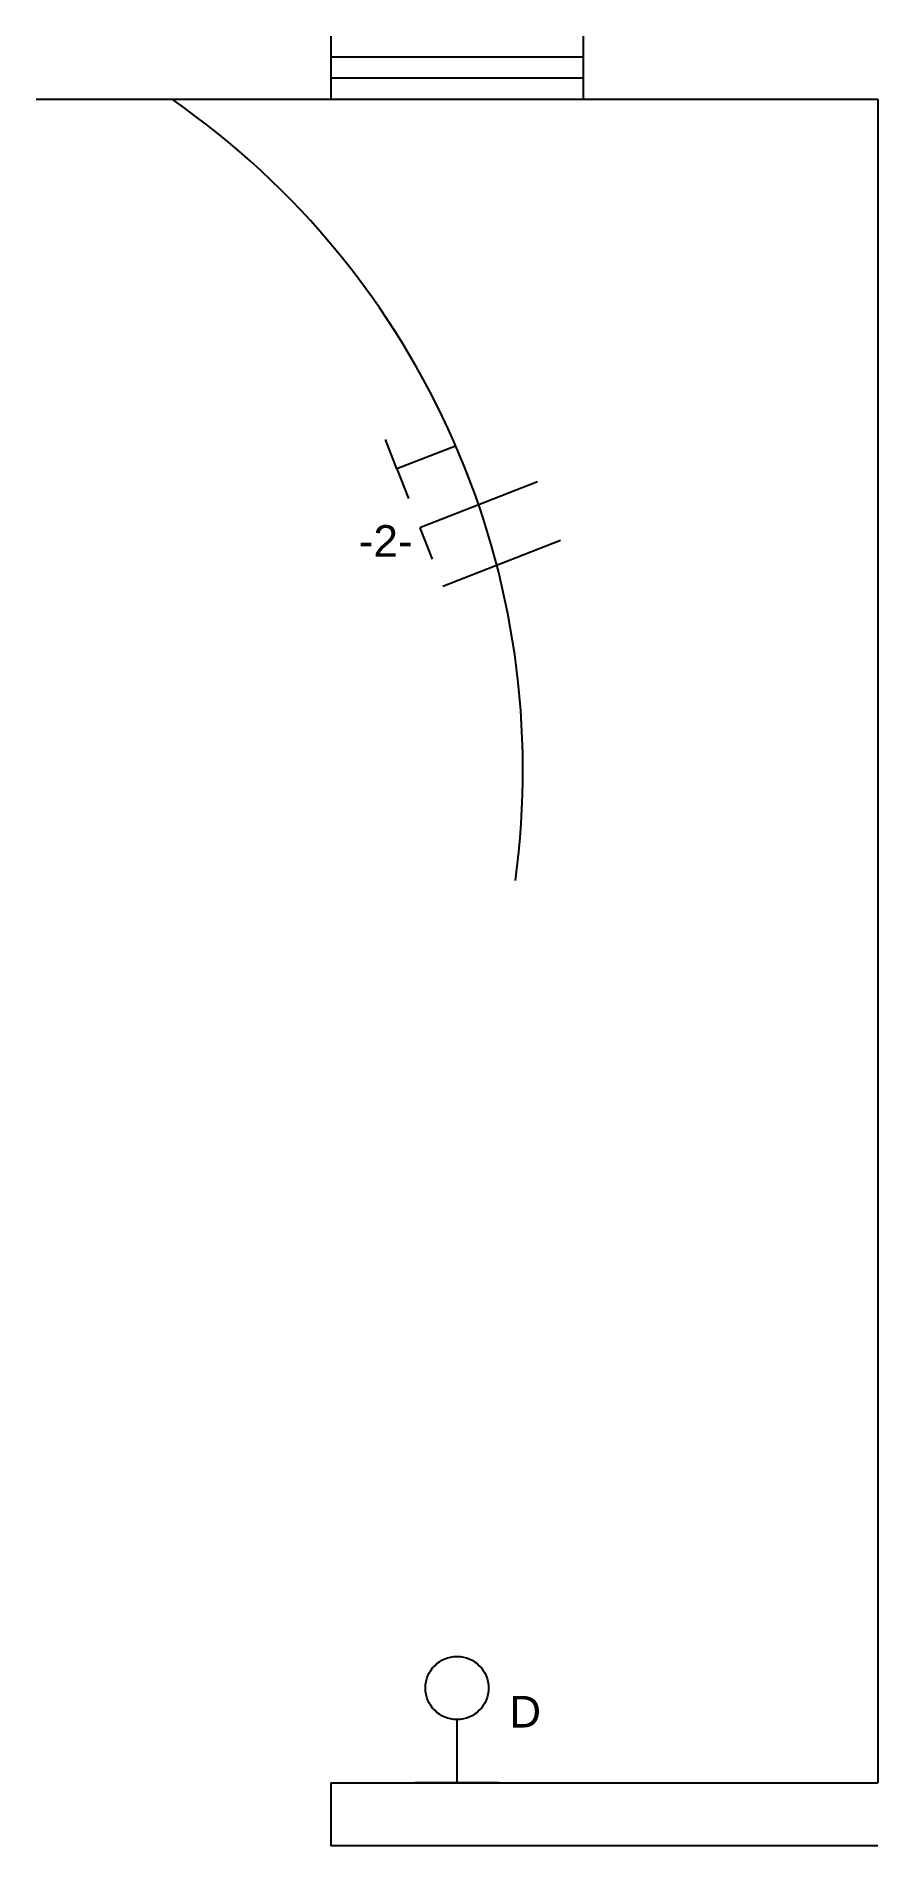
# Model space of a CAD drawing. Header units: millimetres. Extents: x 8.7 to 10.7, y 5.4 to 9.7.
import ezdxf
from ezdxf.enums import TextEntityAlignment as Align

# ---------------------------------------------------------------- set-up
doc = ezdxf.new("R2010")
doc.units = ezdxf.units.MM
doc.header["$LTSCALE"] = 0.2
for name, color, linetype in [('CIRCUITOS', 250, 'Continuous'), ('ELETRODUTO_TETO', 251, 'Continuous'), ('ESQUADRIAS', 253, 'Continuous'), ('INTERRUPTORES', 250, 'Continuous'), ('PAREDES', 253, 'Continuous')]:
    doc.layers.add(name, color=color, linetype=linetype)
doc.styles.get("Standard").update_dxf_attribs({"font": 'Arial'})

# ---------------------------------------------------------------- blocks, each defined once
blk = doc.blocks.new('INTERRUPTOR_SIMPLES')
for p, q in [((0, -0.1), (0, 0.1)), ((0, 0), (0.15, 0))]:
    blk.add_line(p, q)
blk.add_circle((0.225, 0), 0.075)
blk.add_attdef('INT_LET', (0.225, 0.1084), '', height=0.075)
blk = doc.blocks.new('FASE_NEUTRO_TERRA')
for p, q in [((-0.15, -0.15), (-0.15, 0.15)), ((0, 0.15), (-0.08, 0.15)), ((0, -0.15), (0, 0.15)), ((0.15, 0.15), (0.075, 0.15)), ((0.15, 0), (0.15, 0.15)), ((0.15, 0.15), (0.225, 0.15))]:
    blk.add_line(p, q)
blk.add_attdef('FNT', text='', height=0.075).set_placement((0.795209, 0.2017), align=Align.CENTER)

msp = doc.modelspace()

# ---------------------------------------------------------------- linework, layer by layer
at = {"layer": 'ELETRODUTO_TETO'}
msp.add_arc((7.9165, 7.9562), 1.940125, 352.2333, 55.2365, dxfattribs=at)
at = {"layer": 'ESQUADRIAS'}
for p, q in [((9.4, 9.7), (9.4, 9.55)), ((10, 9.7), (10, 9.55)), ((10, 9.65), (9.4, 9.65)), ((10, 9.6), (9.4, 9.6))]:
    msp.add_line(p, q, dxfattribs=at)
at = {"layer": 'PAREDES'}
for p, q in [((8.7, 9.55), (10.7, 9.55)), ((10.7, 9.55), (10.7, 5.55)), ((9.4, 5.55), (10.7, 5.55)), ((9.4, 5.55), (9.4, 5.4)), ((10.7, 5.4), (9.4, 5.4))]:
    msp.add_line(p, q, dxfattribs=at)

# ---------------------------------------------------------------- block references
at = {"layer": 'CIRCUITOS'}
ref = msp.add_blockref('FASE_NEUTRO_TERRA', (9.7514, 8.5865), dxfattribs=dict(at, rotation=111.3473))
ref.add_attrib('FNT', '-2-', dxfattribs={"layer": '0', "height": 0.075}).set_placement((9.530489, 8.4631), align=Align.CENTER)
at = {"layer": 'INTERRUPTORES'}
ref = msp.add_blockref('INTERRUPTOR_SIMPLES', (9.7, 5.55), dxfattribs=dict(at, rotation=90))
ref.add_attrib('INT_LET', 'D', (9.8242, 5.6811), dxfattribs={"layer": '0', "height": 0.075})

doc.saveas('drawing.dxf')
